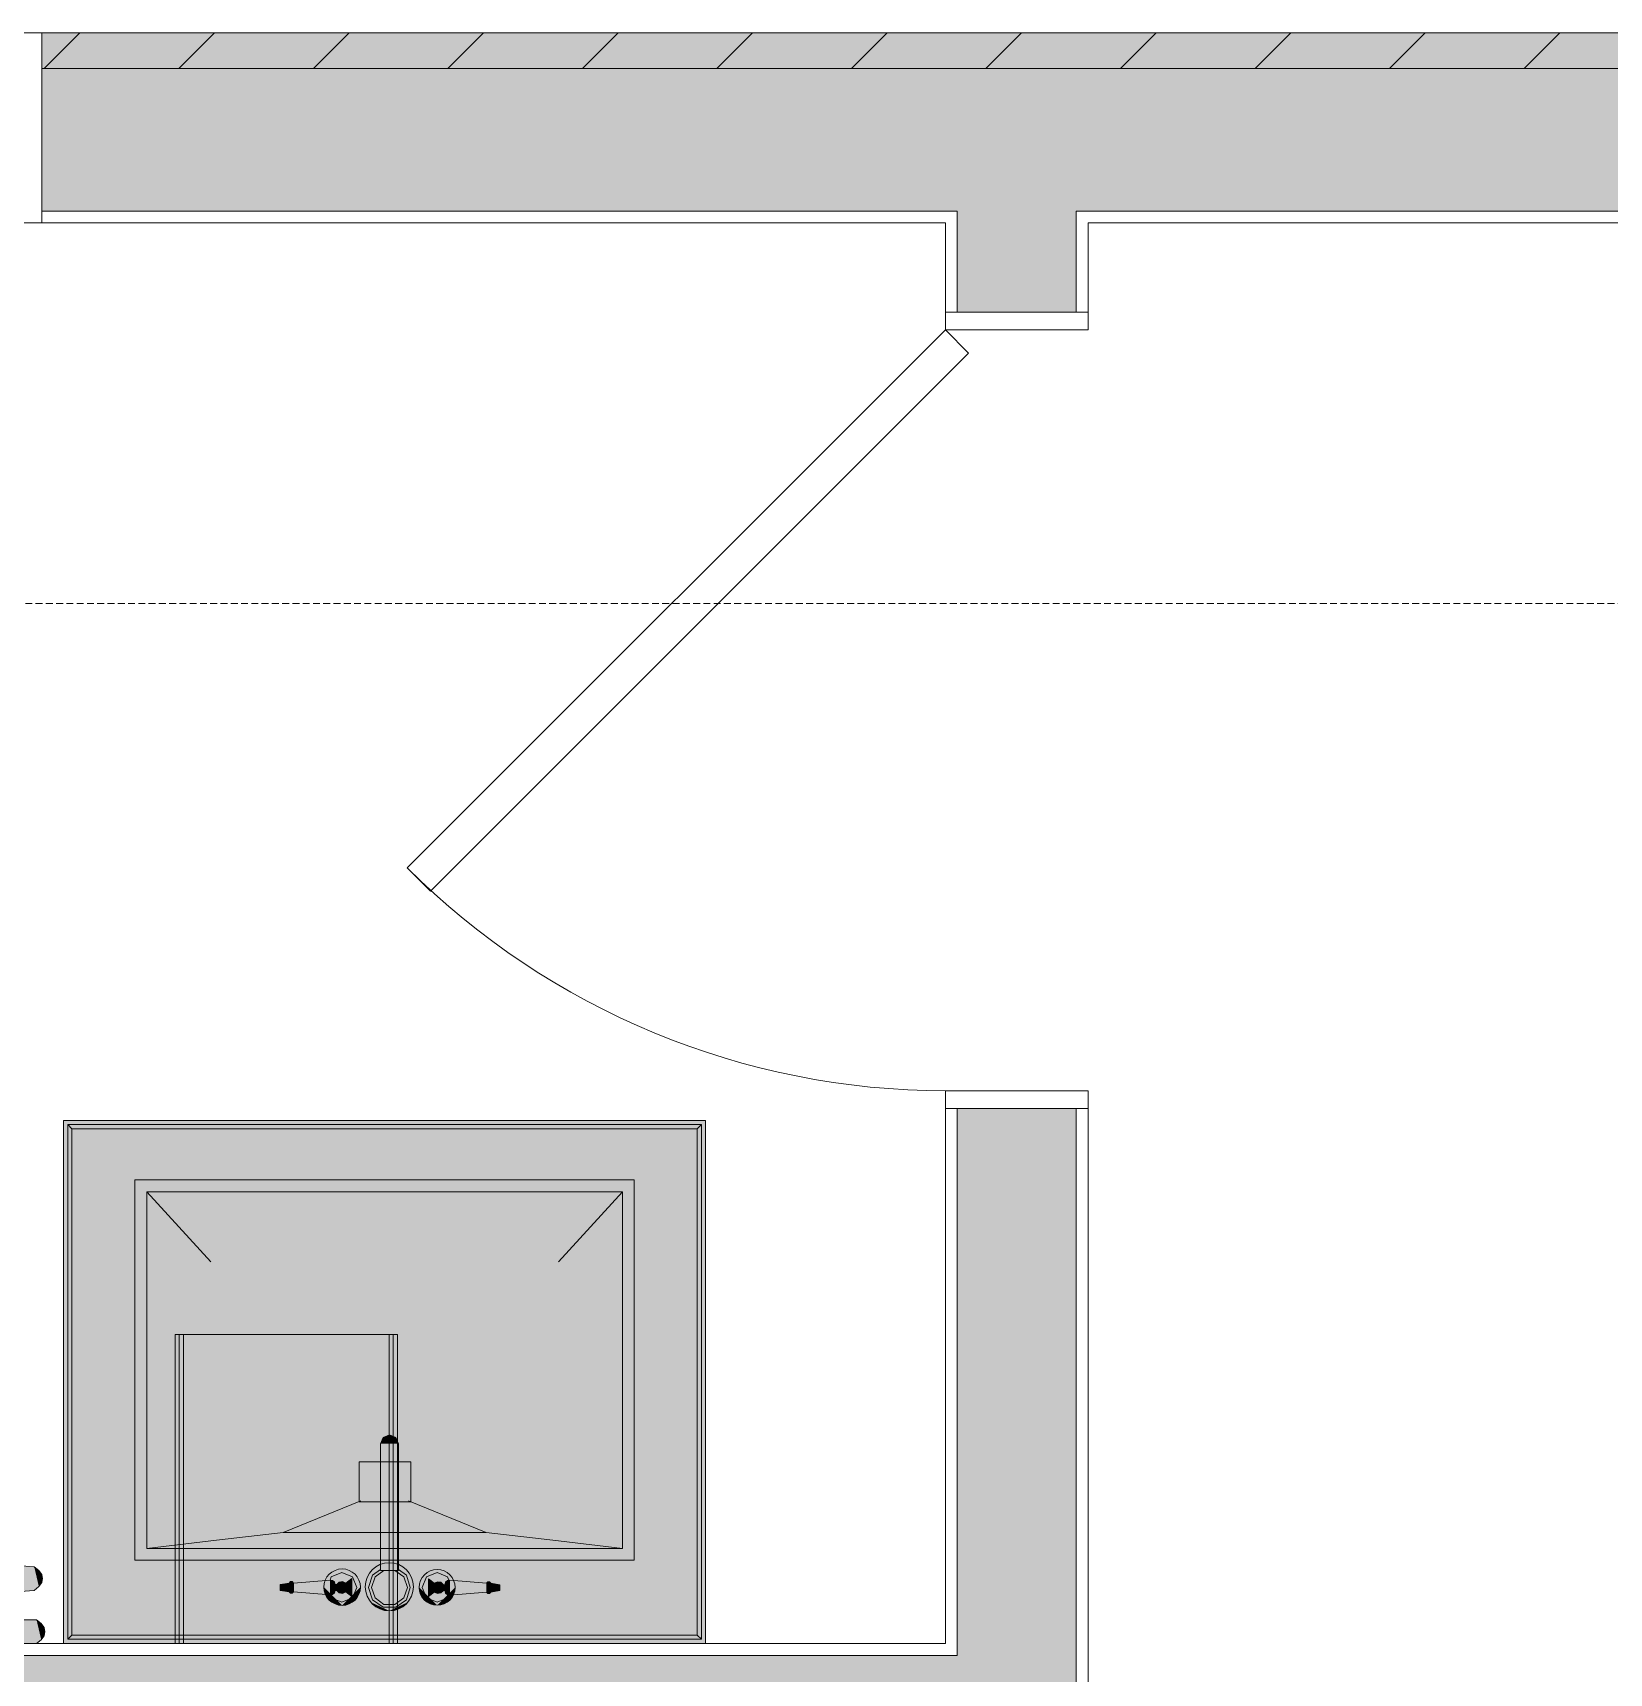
# Model space of a CAD drawing. Header units: inches. Extents: x 99 to 12024, y -5408 to 2559.
# Drawn here: x 8872.7 to 8939, y -4468 to -4399 of the extents above; entities that cross this region are included whole.
import ezdxf

# ---------------------------------------------------------------- set-up
doc = ezdxf.new("R2010")
doc.units = ezdxf.units.IN
doc.header["$LTSCALE"] = 96
doc.header["$MEASUREMENT"] = 0
doc.linetypes.add('Dash', pattern=[0.22499999999999998, 0.15, -0.075])
for name, color, linetype, lineweight in [('Doors', 5, 'Continuous', 5), ('Fixtures_ Interior', 231, 'Continuous', 0), ('Walls_  Normal', 6, 'Continuous', 13), ('Windows', 5, 'Continuous', 5)]:
    doc.layers.add(name, color=color, linetype=linetype, lineweight=lineweight)
doc.layers.add('Hatch', color=7, linetype='Continuous', lineweight=0, true_color=0x919191)

# ---------------------------------------------------------------- blocks, each defined once
blk = doc.blocks.new('Plumbing_Sinks_Bathroom Sinks_Without Fixtures_Console_Rectangular Console')
at = {"layer": 'Fixtures_ Interior', "color": 17, "lineweight": 0, "true_color": 0x804040, "transparency": 33554687}
for p, q in [((13.32322265025573, 0.1767773523326639), (13.32322265025573, 21.82322310543104)), ((-10.50000081380216, 18.49999967748468), (10.49999989827472, 18.49999967748468)), ((0.999998965793111, 16.00000016645953), (4.269268485828547, 17.33176933512176)), ((-7.305918063894296, 5.944081709487733), (-10.00000018649632, 3.000000145652095))]:
    blk.add_line(p, q, dxfattribs=at)
for points in [[(-13.5, 22.00000000000001), (13.5, 22.00000000000001), (13.5, 0), (-13.5, 0)], [(-1.068353585323763, 16.04542017668718), (1.108699136224971, 16.04542017668718), (1.108699136224971, 14.35996000516558), (-1.068353585323763, 14.35996000516558)]]:
    blk.add_lwpolyline(points, close=True, dxfattribs=at)
for points in [[(-13.32322356578317, 21.82322310543104), (13.32322265025573, 21.82322310543104), (13.14644530051146, 21.64644666862577), (-13.1464462160389, 21.64644666862577), (-13.1464462160389, 0.353554704665342), (13.14644530051146, 0.353554704665342)], [(-13.1464462160389, 21.64644666862577), (-13.32322356578317, 21.82322310543104), (-13.32322356578317, 0.1767773523326639)], [(-13.1464462160389, 0.353554704665342), (-13.32322356578317, 0.1767773523326639), (13.32322265025573, 0.1767773523326639), (13.14644530051146, 0.353554704665342), (13.14644530051146, 21.64644666862577)], [(10.49999989827472, 18.49999967748468), (10.49999989827472, 2.499999511025152), (-10.50000081380216, 2.499999511025152), (-10.50000081380216, 18.49999967748468)], [(-4.269269401355984, 17.33176933512176), (-7.305918063894296, 17.68091760646767), (-10.00000018649632, 17.99999995838513), (9.999999270968885, 17.99999995838513), (9.999999270968885, 3.000000145652095), (7.305917148366859, 5.944081709487733)], [(-10.00000018649632, 17.99999995838513), (-10.00000018649632, 3.000000145652095), (9.999999270968885, 3.000000145652095)], [(-0.999999881320548, 16.00000016645953), (-4.269269401355984, 17.33176933512176), (4.269268485828547, 17.33176933512176), (7.305917148366859, 17.68091760646767), (9.999999270968885, 17.99999995838513)]]:
    blk.add_lwpolyline(points, dxfattribs=at)
at = {"layer": 'Fixtures_ Interior', "color": 7, "lineweight": 0, "true_color": 0xffffff, "transparency": 33554687}
for points in [[(13.5, 22.00000000000001), (13.5, 0), (13.5, 22.00000000000001), (-13.5, 22.00000000000001)], [(-13.5, 22.00000000000001), (13.5, 0), (-13.5, 22.00000000000001), (-13.5, 0)], [(-1.068353585323763, 14.35996000516558), (-1.068353585323763, 16.04542017668718), (-1.068353585323763, 14.35996000516558), (1.108699136224971, 16.04542017668718)], [(1.108699136224971, 16.04542017668718), (1.108699136224971, 14.35996000516558), (1.108699136224971, 16.04542017668718), (-1.068353585323763, 14.35996000516558)]]:
    blk.add_solid(points, dxfattribs=at)
blk = doc.blocks.new('Plumbing_Faucets_Bathroom Fixtures_Deck Mounted_Classic')
at = {"layer": 'Fixtures_ Interior', "color": 17, "lineweight": 0, "true_color": 0x804040, "transparency": 33554687}
for p, q in [((-4.187143588360243, 6.596165840490471), (-4.108564135026029, 6.596165840490471)), ((-4.108564135026029, 6.251033069541677), (-4.187143588360243, 6.251033069541677)), ((-4.053983500398999, 6.236031563846836), (-4.053983500398999, 6.611167346185198))]:
    blk.add_line(p, q, dxfattribs=at)
for points in [[(-2.523346152540398, 6.733505386290403), (-2.468538117939147, 6.86570108401645), (-2.026028209955257, 7.048825630120746), (-1.583518301971367, 6.86570108401645), (-1.400224641123714, 6.423599455016074), (-1.583518301971367, 5.981497826015698), (-2.026028209955257, 5.798373279911402), (-2.468538117939147, 5.981497826015698), (-2.523346152540398, 6.113693523741745)], [(-0.3989392403809688, 5.667155118099572), (-0.7322565536040884, 5.909101052550909), (-0.8995819407523413, 6.423599455016074), (-0.7322565536040884, 6.938097471103447), (-0.2941944808301287, 7.256074835282561), (0.2472804373599615, 7.256074835282561), (0.6853425101339212, 6.938097471103447), (0.8526678972821742, 6.423599455016074), (0.6853425101339212, 5.909101052550909), (0.3520251969107449, 5.667155118099572)], [(2.476432109070231, 6.113693523741745), (2.42162407446898, 5.981497826015698), (1.979113779750435, 5.798373279911402), (1.5366042585012, 5.981497826015698), (1.353310597653547, 6.423599455016074), (1.5366042585012, 6.86570108401645), (1.979113779750435, 7.048825630120746), (2.42162407446898, 6.86570108401645), (2.476432109070231, 6.733505386290403)]]:
    blk.add_lwpolyline(points, dxfattribs=at)
for points in [[(-0.631000140596484, 6.864597975306879), (-0.2555179219506272, 7.137149670565123), (0.20860387848046, 7.137149670565123), (0.5840860971263169, 6.864597975306879), (0.7275074155566017, 6.423599455016074), (0.5840860971263169, 5.982600934725269), (0.20860387848046, 5.71004885308912), (-0.2555179219506272, 5.71004885308912), (-0.631000140596484, 5.982600934725269), (-0.7744214590268257, 6.423599455016074)], [(-2.337711218848369, 6.191494883026166), (-2.413409093578366, 6.127071469787552), (-2.519322565241566, 6.113372057385732), (-4.053983500398999, 6.236031563846836), (-4.108564135026029, 6.179553943427209), (-4.187143588360243, 6.179553943427209), (-4.241724609721928, 6.236031563846836), (-4.617206828367785, 6.298554451821815), (-4.617206828367785, 6.548644458210333), (-4.241724609721928, 6.611167346185198), (-4.187143588360243, 6.667644966604939), (-4.108564135026029, 6.667644966604939), (-4.053983500398999, 6.611167346185198), (-2.519322565241566, 6.733826852646416), (-2.413409093578366, 6.720127440244482), (-2.332109735450558, 6.650936443649584), (-2.301733662364484, 6.548644458210333), (-2.243587720998903, 6.548644458210333), (-2.137226410610992, 6.6480417009343), (-1.993486422829051, 6.671464697849387), (-1.861024390911098, 6.610984975848623), (-1.613349852670183, 6.798735237354435), (-1.613349852670183, 6.048463672677713), (-1.862189549359243, 6.237097185263224), (-1.995770765754628, 6.176106074618474), (-2.137226410610992, 6.199157209097848), (-2.243587720998903, 6.298554451821815), (-2.305919510155604, 6.298554451821815)], [(2.337711218848369, 6.663538518394262), (2.413409093578366, 6.727961931632876), (2.519322565241566, 6.741661344034696), (4.053983500398999, 6.619001837573592), (4.108564135026029, 6.67547945799322), (4.187143588360243, 6.67547945799322), (4.241724609721928, 6.619001837573592), (4.617206828367785, 6.556478949598613), (4.617206828367785, 6.306388943210095), (4.241724609721928, 6.24386605523523), (4.187143588360243, 6.187388434815489), (4.108564135026029, 6.187388434815489), (4.053983500398999, 6.24386605523523), (2.519322565241566, 6.121206548774012), (2.413409093578366, 6.134905961175946), (2.332109735450558, 6.204096957770844), (2.301733662364484, 6.306388943210095), (2.243587720998903, 6.306388943210095), (2.137226410610992, 6.206991700486128), (1.993486422829051, 6.183568703571041), (1.861024390911098, 6.244048425571805), (1.613349852670183, 6.056298164065993), (1.613349852670183, 6.806569728742716), (1.862189549359243, 6.617936216157204), (1.995770765754628, 6.678927326801954), (2.137226410610992, 6.65587619232258), (2.243587720998903, 6.556478949598613), (2.305919510155604, 6.556478949598613)], [(0.3520251969107449, 0.3751357823383614), (0.2420486910144746, 0.1098750367648336), (-0.02345702173511199, 0), (-0.2889627344846417, 0.1098750367648336), (-0.3989392403809688, 0.3751357823383614), (-0.3989392403809688, 5.716169077943732), (0.3520251969107449, 5.716169077943732)]]:
    blk.add_lwpolyline(points, close=True, dxfattribs=at)
for centre, radius in [((-2.014594084295879, 6.411675394647768), 0.7671344022226042), ((-0.02975973674494981, 6.394855214821881), 1.013109748855435), ((1.980874330755569, 6.421349356036687), 0.7534533548246306)]:
    blk.add_circle(centre, radius, dxfattribs=at)
at = {"layer": 'Fixtures_ Interior', "color": 7, "lineweight": 0, "true_color": 0xffffff, "transparency": 33554687}
for points in [[(-2.014594084295879, 7.178809796870372), (-2.73546462121547, 6.674050812845994), (-2.781728486518483, 6.411675394647768), (-2.770073991207085, 6.544886885619333)], [(-2.014594084295879, 7.178809796870372), (-2.781728486518483, 6.411675394647768), (-2.735464621215469, 6.149299976449542), (-2.770073991207085, 6.278463903676203)], [(-2.014594084295879, 7.178809796870372), (-2.602253130243904, 6.904779883360748), (-2.73546462121547, 6.674050812845994), (-2.678951964737644, 6.79524259575907)], [(-2.014594084295879, 7.178809796870372), (-2.735464621215469, 6.149299976449542), (-2.602253130243904, 5.918570905934788), (-2.678951964737644, 6.028108193536466)], [(-2.014594084295879, 7.178809796870372), (-2.398161285407181, 7.076033275089532), (-2.602253130243904, 6.904779883360748), (-2.507698573008859, 6.999334440595793)], [(-2.014594084295879, 7.178809796870372), (-2.602253130243904, 5.918570905934788), (-2.398161285407181, 5.747317514206003), (-2.507698573008859, 5.824016348699743)], [(-2.014594084295879, 7.178809796870372), (-2.147805575267445, 7.167155301558974), (-2.398161285407181, 7.076033275089532), (-2.276969502494106, 7.132545931567358)], [(-2.014594084295879, 7.178809796870372), (-2.398161285407181, 5.747317514206003), (-2.147805575267445, 5.656195487736562), (-2.276969502494106, 5.690804857728178)], [(-2.014594084295879, 7.178809796870372), (-2.147805575267445, 5.656195487736562), (-1.881382593324314, 5.656195487736562), (-2.014594084295879, 5.644540992425164)], [(-2.014594084295879, 7.178809796870372), (-1.881382593324314, 5.656195487736562), (-1.631026883184578, 5.747317514206004), (-1.752218666097654, 5.690804857728178)], [(-2.014594084295879, 7.178809796870372), (-1.631026883184578, 5.747317514206004), (-1.426935038347855, 5.918570905934788), (-1.5214895955829, 5.824016348699743)], [(-2.014594084295879, 7.178809796870372), (-1.426935038347855, 5.918570905934788), (-1.29372354737629, 6.149299976449542), (-1.350236203854116, 6.028108193536466)], [(-2.014594084295879, 7.178809796870372), (-1.29372354737629, 6.149299976449542), (-1.247459682073276, 6.411675394647768), (-1.259114177384674, 6.278463903676203)], [(-2.014594084295879, 7.178809796870372), (-1.247459682073276, 6.411675394647768), (-1.29372354737629, 6.674050812845993), (-1.259114177384674, 6.544886885619333)], [(-2.014594084295879, 7.178809796870372), (-1.29372354737629, 6.674050812845993), (-1.426935038347855, 6.904779883360747), (-1.350236203854116, 6.795242595759069)], [(-2.014594084295879, 7.178809796870372), (-1.426935038347855, 6.904779883360747), (-1.631026883184578, 7.076033275089531), (-1.5214895955829, 6.999334440595791)], [(-2.014594084295879, 7.178809796870372), (-1.631026883184578, 7.076033275089531), (-1.881382593324314, 7.167155301558973), (-1.752218666097654, 7.132545931567356)], [(-0.02975973674494981, 7.407964963677315), (-0.9817714917906666, 6.741359156330049), (-1.042869485600384, 6.394855214821881), (-1.027478072070033, 6.570779876487228)], [(-0.02975973674494981, 7.407964963677315), (-1.042869485600384, 6.394855214821881), (-0.9817714917906664, 6.048351273313713), (-1.027478072070032, 6.218930553156533)], [(-0.02975973674494981, 7.407964963677315), (-0.8058468301253189, 7.046069608638796), (-0.9817714917906666, 6.741359156330049), (-0.9071385160754288, 6.901410089249598)], [(-0.02975973674494981, 7.407964963677315), (-0.9817714917906664, 6.048351273313713), (-0.8058468301253187, 5.743640821004966), (-0.9071385160754286, 5.888300340394164)], [(-0.02975973674494981, 7.407964963677315), (-0.5363146111726671, 7.27223399415236), (-0.8058468301253189, 7.046069608638796), (-0.6809741305618647, 7.17094230820225)], [(-0.02975973674494981, 7.407964963677315), (-0.8058468301253187, 5.743640821004966), (-0.536314611172667, 5.517476435491402), (-0.6809741305618646, 5.618768121441512)], [(-0.2555179219506272, 7.137149670565123), (-0.2555179219506272, 5.71004885308912), (-0.2555179219506272, 7.137149670565123), (-0.631000140596484, 5.982600934725269)], [(-0.631000140596484, 6.864597975306879), (-0.2555179219506272, 7.137149670565123), (-0.631000140596484, 6.864597975306879), (-0.631000140596484, 5.982600934725269)], [(-0.02975973674494981, 7.407964963677315), (-0.2056843984102975, 7.392573550146964), (-0.5363146111726671, 7.27223399415236), (-0.3762636782531178, 7.346866969867598)], [(-0.02975973674494981, 7.407964963677315), (-0.536314611172667, 5.517476435491402), (-0.2056843984102976, 5.397136879496799), (-0.3762636782531178, 5.442843459776165)], [(-0.2555179219506272, 7.137149670565123), (0.20860387848046, 7.137149670565123), (-0.2555179219506272, 7.137149670565123), (0.20860387848046, 5.71004885308912)], [(0.20860387848046, 5.71004885308912), (-0.2555179219506272, 5.71004885308912), (0.20860387848046, 5.71004885308912), (-0.2555179219506272, 7.137149670565123)], [(-0.02975973674494981, 7.407964963677315), (-0.2056843984102976, 5.397136879496799), (0.1461649249203975, 5.397136879496799), (-0.02975973674495, 5.381745465966447)], [(-0.02975973674494981, 7.407964963677315), (0.1461649249203975, 5.397136879496799), (0.4767951376827669, 5.517476435491402), (0.3167442047632177, 5.442843459776165)], [(-0.02975973674494981, 7.407964963677315), (0.4767951376827669, 5.517476435491402), (0.7463273566354184, 5.743640821004966), (0.6214546570719645, 5.618768121441512)], [(-0.02975973674494981, 7.407964963677315), (0.7463273566354184, 5.743640821004966), (0.9222520183007659, 6.048351273313713), (0.8476190425855282, 5.888300340394164)], [(-0.02975973674494981, 7.407964963677315), (0.9222520183007659, 6.048351273313713), (0.9833500121104835, 6.394855214821881), (0.967958598580132, 6.218930553156533)], [(-0.02975973674494981, 7.407964963677315), (0.9833500121104835, 6.394855214821881), (0.9222520183007656, 6.741359156330049), (0.9679585985801319, 6.570779876487228)], [(-0.02975973674494981, 7.407964963677315), (0.9222520183007656, 6.741359156330049), (0.7463273566354182, 7.046069608638795), (0.847619042585528, 6.901410089249597)], [(-0.02975973674494981, 7.407964963677315), (0.7463273566354182, 7.046069608638795), (0.4767951376827668, 7.272233994152359), (0.6214546570719642, 7.170942308202249)], [(-0.02975973674494981, 7.407964963677315), (0.4767951376827668, 7.272233994152359), (0.1461649249203977, 7.392573550146962), (0.3167442047632177, 7.346866969867596)], [(0.20860387848046, 7.137149670565123), (0.5840860971263169, 6.864597975306879), (0.20860387848046, 7.137149670565123), (0.5840860971263169, 5.982600934725269)], [(0.20860387848046, 7.137149670565123), (0.5840860971263169, 5.982600934725269), (0.20860387848046, 7.137149670565123), (0.20860387848046, 5.71004885308912)], [(1.980874330755569, 7.174802710861318), (1.272859773120477, 6.679045580443013), (1.227420975930938, 6.421349356036687), (1.238867625391215, 6.55218515805902)], [(1.980874330755569, 7.174802710861318), (1.227420975930938, 6.421349356036687), (1.272859773120477, 6.163653131630362), (1.238867625391215, 6.290513554014355)], [(1.980874330755569, 7.174802710861318), (1.403695575142809, 6.905659836994715), (1.272859773120477, 6.679045580443013), (1.328364584910828, 6.798076033449003)], [(1.980874330755569, 7.174802710861318), (1.272859773120477, 6.163653131630362), (1.403695575142809, 5.93703887507866), (1.328364584910828, 6.044622678624372)], [(1.980874330755569, 7.174802710861318), (1.604147653343253, 7.073859101881428), (1.403695575142809, 6.905659836994715), (1.496563849797541, 6.998528111649447)], [(1.980874330755569, 7.174802710861318), (1.403695575142809, 5.93703887507866), (1.604147653343253, 5.768839610191947), (1.496563849797541, 5.844170600423928)], [(1.980874330755569, 7.174802710861318), (1.850038528733237, 7.163356061401042), (1.604147653343253, 7.073859101881428), (1.723178106349243, 7.12936391367178)], [(1.980874330755569, 7.174802710861318), (1.604147653343253, 5.768839610191947), (1.850038528733237, 5.679342650672334), (1.723178106349243, 5.713334798401596)], [(1.980874330755569, 7.174802710861318), (1.850038528733237, 5.679342650672334), (2.111710132777901, 5.679342650672334), (1.980874330755569, 5.667896001212058)], [(1.980874330755569, 7.174802710861318), (2.111710132777901, 5.679342650672334), (2.357601008167884, 5.768839610191947), (2.238570555161894, 5.713334798401596)], [(1.980874330755569, 7.174802710861318), (2.357601008167884, 5.768839610191947), (2.558053086368328, 5.93703887507866), (2.465184811713597, 5.844170600423928)], [(1.980874330755569, 7.174802710861318), (2.558053086368328, 5.93703887507866), (2.68888888839066, 6.163653131630362), (2.633384076600309, 6.044622678624372)], [(1.980874330755569, 7.174802710861318), (2.68888888839066, 6.163653131630362), (2.734327685580198, 6.421349356036687), (2.722881036119922, 6.290513554014355)], [(1.980874330755569, 7.174802710861318), (2.734327685580198, 6.421349356036687), (2.68888888839066, 6.679045580443013), (2.722881036119922, 6.552185158059019)], [(1.980874330755569, 7.174802710861318), (2.68888888839066, 6.679045580443013), (2.558053086368328, 6.905659836994714), (2.633384076600308, 6.798076033449002)], [(1.980874330755569, 7.174802710861318), (2.558053086368328, 6.905659836994714), (2.357601008167884, 7.073859101881427), (2.465184811713596, 6.998528111649446)], [(1.980874330755569, 7.174802710861318), (2.357601008167884, 7.073859101881427), (2.111710132777901, 7.16335606140104), (2.238570555161894, 7.129363913671778)], [(-4.617206828367785, 6.548644458210333), (-4.241724609721928, 6.611167346185198), (-4.617206828367785, 6.548644458210333), (-4.617206828367785, 6.298554451821815)], [(-4.617206828367785, 6.298554451821815), (-4.241724609721928, 6.611167346185198), (-4.617206828367785, 6.298554451821815), (-4.241724609721928, 6.236031563846836)], [(-4.187143588360243, 6.667644966604939), (-4.053983500398999, 6.611167346185198), (-4.187143588360243, 6.667644966604939), (-4.241724609721928, 6.611167346185198)], [(-4.241724609721928, 6.236031563846836), (-4.241724609721928, 6.611167346185198), (-4.241724609721928, 6.236031563846836), (-4.053983500398999, 6.236031563846836)], [(-4.241724609721928, 6.611167346185198), (-4.053983500398999, 6.611167346185198), (-4.241724609721928, 6.611167346185198), (-4.053983500398999, 6.236031563846836)], [(-4.053983500398999, 6.236031563846836), (-4.187143588360243, 6.179553943427209), (-4.053983500398999, 6.236031563846836), (-4.241724609721928, 6.236031563846836)], [(-4.108564135026029, 6.667644966604939), (-4.053983500398999, 6.611167346185198), (-4.108564135026029, 6.667644966604939), (-4.187143588360243, 6.667644966604939)], [(-4.108564135026029, 6.179553943427209), (-4.187143588360243, 6.179553943427209), (-4.108564135026029, 6.179553943427209), (-4.053983500398999, 6.236031563846836)], [(-2.519322565241566, 6.113372057385732), (-4.053983500398999, 6.611167346185198), (-2.519322565241566, 6.113372057385732), (-2.519322565241566, 6.733826852646416)], [(-4.053983500398999, 6.236031563846836), (-4.053983500398999, 6.611167346185198), (-4.053983500398999, 6.236031563846836), (-2.519322565241566, 6.113372057385732)], [(-2.305919510155604, 6.298554451821815), (-2.519322565241566, 6.113372057385732), (-2.305919510155604, 6.298554451821815), (-2.519322565241566, 6.733826852646416)], [(-2.519322565241566, 6.733826852646416), (-2.413409093578366, 6.720127440244482), (-2.519322565241566, 6.733826852646416), (-2.301733662364484, 6.548644458210333)], [(-2.305919510155604, 6.298554451821815), (-2.519322565241566, 6.733826852646416), (-2.305919510155604, 6.298554451821815), (-2.301733662364484, 6.548644458210333)], [(-2.337711218848369, 6.191494883026166), (-2.519322565241566, 6.113372057385732), (-2.337711218848369, 6.191494883026166), (-2.305919510155604, 6.298554451821815)], [(-2.413409093578366, 6.720127440244482), (-2.332109735450558, 6.650936443649584), (-2.413409093578366, 6.720127440244482), (-2.301733662364484, 6.548644458210333)], [(-2.301733662364484, 6.548644458210333), (-2.243587720998903, 6.298554451821815), (-2.301733662364484, 6.548644458210333), (-2.305919510155604, 6.298554451821815)], [(-2.243587720998903, 6.548644458210333), (-2.243587720998903, 6.298554451821815), (-2.243587720998903, 6.548644458210333), (-2.301733662364484, 6.548644458210333)], [(-2.137226410610992, 6.6480417009343), (-1.862189549359243, 6.237097185263224), (-2.137226410610992, 6.6480417009343), (-2.243587720998903, 6.548644458210333)], [(-2.243587720998903, 6.548644458210333), (-1.862189549359243, 6.237097185263224), (-2.243587720998903, 6.548644458210333), (-2.243587720998903, 6.298554451821815)], [(-1.862189549359243, 6.237097185263224), (-1.995770765754628, 6.176106074618474), (-1.862189549359243, 6.237097185263224), (-2.243587720998903, 6.298554451821815)], [(-2.137226410610992, 6.199157209097848), (-2.243587720998903, 6.298554451821815), (-2.137226410610992, 6.199157209097848), (-1.995770765754628, 6.176106074618474)], [(-1.993486422829051, 6.671464697849387), (-1.862189549359243, 6.237097185263224), (-1.993486422829051, 6.671464697849387), (-2.137226410610992, 6.6480417009343)], [(-1.993486422829051, 6.671464697849387), (-1.861024390911098, 6.610984975848623), (-1.993486422829051, 6.671464697849387), (-1.862189549359243, 6.237097185263224)], [(-1.861024390911098, 6.610984975848623), (-1.613349852670183, 6.048463672677713), (-1.861024390911098, 6.610984975848623), (-1.862189549359243, 6.237097185263224)], [(-1.861024390911098, 6.610984975848623), (-1.613349852670183, 6.798735237354435), (-1.861024390911098, 6.610984975848623), (-1.613349852670183, 6.048463672677713)], [(-0.7744214590268257, 6.423599455016074), (-0.631000140596484, 6.864597975306879), (-0.7744214590268257, 6.423599455016074), (-0.631000140596484, 5.982600934725269)], [(0.5840860971263169, 6.864597975306879), (0.7275074155566017, 6.423599455016074), (0.5840860971263169, 6.864597975306879), (0.5840860971263169, 5.982600934725269)], [(1.861024390911098, 6.244048425571805), (1.613349852670183, 6.056298164065993), (1.861024390911098, 6.244048425571805), (1.613349852670183, 6.806569728742716)], [(1.861024390911098, 6.244048425571805), (1.613349852670183, 6.806569728742716), (1.861024390911098, 6.244048425571805), (1.862189549359243, 6.617936216157204)], [(1.861024390911098, 6.244048425571805), (1.862189549359243, 6.617936216157204), (1.861024390911098, 6.244048425571805), (1.993486422829051, 6.183568703571041)], [(1.995770765754628, 6.678927326801954), (2.243587720998903, 6.556478949598613), (1.995770765754628, 6.678927326801954), (1.862189549359243, 6.617936216157204)], [(2.137226410610992, 6.206991700486128), (1.993486422829051, 6.183568703571041), (2.137226410610992, 6.206991700486128), (1.862189549359243, 6.617936216157204)], [(2.243587720998903, 6.306388943210095), (2.137226410610992, 6.206991700486128), (2.243587720998903, 6.306388943210095), (1.862189549359243, 6.617936216157204)], [(1.862189549359243, 6.617936216157204), (2.243587720998903, 6.556478949598613), (1.862189549359243, 6.617936216157204), (2.243587720998903, 6.306388943210095)], [(1.995770765754628, 6.678927326801954), (2.137226410610992, 6.65587619232258), (1.995770765754628, 6.678927326801954), (2.243587720998903, 6.556478949598613)], [(2.301733662364484, 6.306388943210095), (2.243587720998903, 6.306388943210095), (2.301733662364484, 6.306388943210095), (2.243587720998903, 6.556478949598613)], [(2.305919510155604, 6.556478949598613), (2.301733662364484, 6.306388943210095), (2.305919510155604, 6.556478949598613), (2.243587720998903, 6.556478949598613)], [(2.305919510155604, 6.556478949598613), (2.519322565241566, 6.121206548774012), (2.305919510155604, 6.556478949598613), (2.301733662364484, 6.306388943210095)], [(2.413409093578366, 6.134905961175946), (2.332109735450558, 6.204096957770844), (2.413409093578366, 6.134905961175946), (2.301733662364484, 6.306388943210095)], [(2.519322565241566, 6.121206548774012), (2.413409093578366, 6.134905961175946), (2.519322565241566, 6.121206548774012), (2.301733662364484, 6.306388943210095)], [(2.337711218848369, 6.663538518394262), (2.519322565241566, 6.741661344034696), (2.337711218848369, 6.663538518394262), (2.305919510155604, 6.556478949598613)], [(2.519322565241566, 6.741661344034696), (2.519322565241566, 6.121206548774012), (2.519322565241566, 6.741661344034696), (2.305919510155604, 6.556478949598613)], [(2.413409093578366, 6.727961931632876), (2.519322565241566, 6.741661344034696), (2.413409093578366, 6.727961931632876), (2.337711218848369, 6.663538518394262)], [(2.519322565241566, 6.741661344034696), (4.053983500398999, 6.619001837573592), (2.519322565241566, 6.741661344034696), (4.053983500398999, 6.24386605523523)], [(4.053983500398999, 6.24386605523523), (2.519322565241566, 6.121206548774012), (4.053983500398999, 6.24386605523523), (2.519322565241566, 6.741661344034696)], [(4.053983500398999, 6.619001837573592), (4.108564135026029, 6.67547945799322), (4.053983500398999, 6.619001837573592), (4.187143588360243, 6.67547945799322)], [(4.187143588360243, 6.67547945799322), (4.241724609721928, 6.619001837573592), (4.187143588360243, 6.67547945799322), (4.053983500398999, 6.619001837573592)], [(4.241724609721928, 6.24386605523523), (4.053983500398999, 6.24386605523523), (4.241724609721928, 6.24386605523523), (4.241724609721928, 6.619001837573592)], [(4.241724609721928, 6.619001837573592), (4.053983500398999, 6.24386605523523), (4.241724609721928, 6.619001837573592), (4.053983500398999, 6.619001837573592)], [(4.187143588360243, 6.187388434815489), (4.108564135026029, 6.187388434815489), (4.187143588360243, 6.187388434815489), (4.053983500398999, 6.24386605523523)], [(4.241724609721928, 6.24386605523523), (4.187143588360243, 6.187388434815489), (4.241724609721928, 6.24386605523523), (4.053983500398999, 6.24386605523523)], [(4.241724609721928, 6.619001837573592), (4.617206828367785, 6.556478949598613), (4.241724609721928, 6.619001837573592), (4.241724609721928, 6.24386605523523)], [(4.617206828367785, 6.556478949598613), (4.617206828367785, 6.306388943210095), (4.617206828367785, 6.556478949598613), (4.241724609721928, 6.24386605523523)], [(-2.413409093578366, 6.127071469787552), (-2.519322565241566, 6.113372057385732), (-2.413409093578366, 6.127071469787552), (-2.337711218848369, 6.191494883026166)], [(0.3520251969107449, 0.3751357823383614), (-0.3989392403809688, 0.3751357823383614), (0.3520251969107449, 0.3751357823383614), (0.3520251969107449, 5.716169077943732)], [(0.3520251969107449, 5.716169077943732), (-0.3989392403809688, 0.3751357823383614), (0.3520251969107449, 5.716169077943732), (-0.3989392403809688, 5.716169077943732)], [(-0.2889627344846417, 0.1098750367648336), (-0.3989392403809688, 0.3751357823383614), (-0.2889627344846417, 0.1098750367648336), (-0.02345702173511199, 0)], [(-0.02345702173511199, 0), (-0.3989392403809688, 0.3751357823383614), (-0.02345702173511199, 0), (0.3520251969107449, 0.3751357823383614)], [(0.2420486910144746, 0.1098750367648336), (-0.02345702173511199, 0), (0.2420486910144746, 0.1098750367648336), (0.3520251969107449, 0.3751357823383614)]]:
    blk.add_solid(points, dxfattribs=at)
blk = doc.blocks.new('Bathroom Accessories_Towels & Towel Bars_Towels_Folded Towel')
at = {"layer": 'Fixtures_ Interior', "color": 17, "lineweight": 0, "true_color": 0x804040, "transparency": 33554687}
for p, q in [((-4.5, 0), (-4.5, 13)), ((-4.5, 13), (4.5, 13)), ((4.5, 13), (4.5, 0)), ((4.5, 0), (-4.5, 0))]:
    blk.add_line(p, q, dxfattribs=at)
at = {"layer": 'Fixtures_ Interior', "color": 7, "lineweight": 0, "true_color": 0xffffff, "transparency": 33554687}
blk.add_solid([(4.5, 13), (4.5, 0), (-4.5, 13), (-4.5, 0)], dxfattribs=at)
blk = doc.blocks.new('Bathroom Accessories_Towels & Towel Bars_Towels_Single Towel (scruntched)')
at = {"layer": 'Fixtures_ Interior', "lineweight": 0, "transparency": 33554687}
for p, q in [((-2.557925624269274, 2.765069234172174), (-2.682745999616088, 2.962054837223477)), ((-2.284217678468593, 3.3125), (-2.284217678468593, 3.279946959816442))]:
    blk.add_line(p, q, dxfattribs=at)
at = {"layer": 'Fixtures_ Interior', "color": 17, "lineweight": 0, "true_color": 0x804040, "transparency": 33554687}
blk.add_lwpolyline([(-6.550644663828137, 2.319376399639665), (-6.798047031776235, 2.477367296394689), (-6.949174511839743, 2.644369236693535), (-7, 2.815937440547543), (-6.949174511839743, 2.987505644401551), (-6.798047031776235, 3.154509103244976), (-6.550644663828137, 3.3125), (6.550643900396125, 3.3125), (6.798047795208277, 3.154509103244976), (6.949173748407702, 2.987505644401551), (7, 2.815937440547543), (6.949173748407702, 2.644369236693535), (6.798047795208277, 2.477367296394689), (6.550643900396125, 2.319376399639665), (2.56902821644826, 2.319376399639665), (2.495515818311901, 1.908689054789079), (2.557924860837232, 1.568939001496759), (2.557924860837232, 1.30984188799215), (6.425824288481351, 1.077970760280834), (6.673226656429421, 0.9199783449812315), (6.824354136492929, 0.7529764046823857), (6.875178861221144, 0.5814082008283776), (6.824354136492929, 0.4098399969743696), (6.673226656429421, 0.2428365381309447), (6.425824288481351, 0.08484564137592088), (5.531561371211211, 0.02597774214768833), (4.622394733627658, 0), (3.959567766590482, 0.007158419154976059), (2.805777653689773, 0.04738466510647754), (0.8329631228424716, 0.1899373248295042), (0.5674819393791211, 0.2527860422258499), (0.1872317081682979, 0.2562559165935028), (-0.1930200499066359, 0.2527860422258499), (-0.5707937075749783, 0.2424067900145133), (-0.943635594255511, 0.2252214209909766), (-1.547038538049463, 0.120300620253829), (-2.556136902996144, 0.04738466510647754), (-3.460284738339112, 0.007158419154976059), (-4.497575121712885, 0), (-5.406740232432327, 0.02597774214768833), (-6.301003149702467, 0.08484564137592088), (-6.548406281082578, 0.2428365381309447), (-6.699532997714073, 0.4098399969743696), (-6.75035848587433, 0.5814082008283776), (-6.699532997714073, 0.7529764046823857), (-6.548406281082578, 0.9199783449812315), (-6.301003149702467, 1.077970760280834), (-2.542223354040516, 1.310303525544782), (-2.433105248922459, 1.568939001496759), (-2.483929973650675, 2.319376399639665)], close=True, dxfattribs=at)
at = {"layer": 'Fixtures_ Interior', "lineweight": 0, "transparency": 33554687}
blk.add_lwpolyline([(-2.35910959830386, 1.926623066291057), (-2.483929973650675, 2.319376399639665), (-2.557925624269274, 2.487465617858533), (-2.682745999616088, 2.626417002656595), (-2.682745999616088, 2.644369236693535)], dxfattribs=at)
at = {"layer": 'Fixtures_ Interior', "color": 7, "lineweight": 0, "true_color": 0xffffff, "transparency": 33554687}
for points in [[(-7, 2.815937440547543), (-6.949174511839743, 2.987505644401551), (-7, 2.815937440547543), (-6.949174511839743, 2.644369236693535)], [(-6.798047031776235, 2.477367296394689), (-6.949174511839743, 2.987505644401551), (-6.798047031776235, 2.477367296394689), (-6.798047031776235, 3.154509103244976)], [(-6.949174511839743, 2.644369236693535), (-6.949174511839743, 2.987505644401551), (-6.949174511839743, 2.644369236693535), (-6.798047031776235, 2.477367296394689)], [(-6.798047031776235, 3.154509103244976), (-6.550644663828137, 3.3125), (-6.798047031776235, 3.154509103244976), (-6.550644663828137, 2.319376399639665)], [(-6.550644663828137, 2.319376399639665), (-6.798047031776235, 2.477367296394689), (-6.550644663828137, 2.319376399639665), (-6.798047031776235, 3.154509103244976)], [(-2.483929973650675, 2.319376399639665), (-6.550644663828137, 3.3125), (-2.483929973650675, 2.319376399639665), (6.550643900396125, 3.3125)], [(-2.483929973650675, 2.319376399639665), (-5.031552573185555, 2.319376399639665), (-2.483929973650675, 2.319376399639665), (-6.550644663828137, 3.3125)], [(-6.550644663828137, 3.3125), (-5.031552573185555, 2.319376399639665), (-6.550644663828137, 3.3125), (-6.550644663828137, 2.319376399639665)], [(-2.483929973650675, 2.319376399639665), (6.550643900396125, 3.3125), (-2.483929973650675, 2.319376399639665), (2.56902821644826, 2.319376399639665)], [(2.56902821644826, 2.319376399639665), (6.550643900396125, 3.3125), (2.56902821644826, 2.319376399639665), (6.10065942831082, 2.319376399639665)], [(6.550643900396125, 3.3125), (6.550643900396125, 2.319376399639665), (6.550643900396125, 3.3125), (6.10065942831082, 2.319376399639665)], [(6.798047795208277, 3.154509103244976), (6.550643900396125, 2.319376399639665), (6.798047795208277, 3.154509103244976), (6.550643900396125, 3.3125)], [(6.798047795208277, 2.477367296394689), (6.550643900396125, 2.319376399639665), (6.798047795208277, 2.477367296394689), (6.798047795208277, 3.154509103244976)], [(6.798047795208277, 3.154509103244976), (6.949173748407702, 2.987505644401551), (6.798047795208277, 3.154509103244976), (6.798047795208277, 2.477367296394689)], [(6.949173748407702, 2.987505644401551), (6.949173748407702, 2.644369236693535), (6.949173748407702, 2.987505644401551), (6.798047795208277, 2.477367296394689)], [(7, 2.815937440547543), (6.949173748407702, 2.644369236693535), (7, 2.815937440547543), (6.949173748407702, 2.987505644401551)], [(-2.483929973650675, 2.319376399639665), (2.56902821644826, 2.319376399639665), (-2.483929973650675, 2.319376399639665), (0.1872317081682979, 0.2562559165935028)], [(-2.483929973650675, 2.319376399639665), (0.1872317081682979, 0.2562559165935028), (-2.483929973650675, 2.319376399639665), (-0.1930200499066359, 0.2527860422258499)], [(-0.1930200499066359, 0.2527860422258499), (-0.5707937075749783, 0.2424067900145133), (-0.1930200499066359, 0.2527860422258499), (-2.483929973650675, 2.319376399639665)], [(-0.5707937075749783, 0.2424067900145133), (-2.433105248922459, 1.568939001496759), (-0.5707937075749783, 0.2424067900145133), (-2.483929973650675, 2.319376399639665)], [(2.56902821644826, 2.319376399639665), (2.495515818311901, 1.908689054789079), (2.56902821644826, 2.319376399639665), (0.1872317081682979, 0.2562559165935028)], [(-2.542223354040516, 1.310303525544782), (-2.433105248922459, 1.568939001496759), (-2.542223354040516, 1.310303525544782), (-1.547038538049463, 0.120300620253829)], [(-0.943635594255511, 0.2252214209909766), (-2.433105248922459, 1.568939001496759), (-0.943635594255511, 0.2252214209909766), (-0.5707937075749783, 0.2424067900145133)], [(-1.547038538049463, 0.120300620253829), (-2.433105248922459, 1.568939001496759), (-1.547038538049463, 0.120300620253829), (-0.943635594255511, 0.2252214209909766)], [(2.495515818311901, 1.908689054789079), (0.5674819393791211, 0.2527860422258499), (2.495515818311901, 1.908689054789079), (0.1872317081682979, 0.2562559165935028)], [(0.8329631228424716, 0.1899373248295042), (0.5674819393791211, 0.2527860422258499), (0.8329631228424716, 0.1899373248295042), (2.495515818311901, 1.908689054789079)], [(2.557924860837232, 1.568939001496759), (0.8329631228424716, 0.1899373248295042), (2.557924860837232, 1.568939001496759), (2.495515818311901, 1.908689054789079)], [(2.557924860837232, 1.30984188799215), (0.8329631228424716, 0.1899373248295042), (2.557924860837232, 1.30984188799215), (2.557924860837232, 1.568939001496759)], [(-6.699532997714073, 0.4098399969743696), (-6.75035848587433, 0.5814082008283776), (-6.699532997714073, 0.4098399969743696), (-6.699532997714073, 0.7529764046823857)], [(-6.699532997714073, 0.7529764046823857), (-6.548406281082578, 0.9199783449812315), (-6.699532997714073, 0.7529764046823857), (-6.699532997714073, 0.4098399969743696)], [(-6.699532997714073, 0.4098399969743696), (-6.548406281082578, 0.9199783449812315), (-6.699532997714073, 0.4098399969743696), (-6.548406281082578, 0.2428365381309447)], [(-6.301003149702467, 0.08484564137592088), (-6.548406281082578, 0.9199783449812315), (-6.301003149702467, 0.08484564137592088), (-6.301003149702467, 1.077970760280834)], [(-6.548406281082578, 0.2428365381309447), (-6.548406281082578, 0.9199783449812315), (-6.548406281082578, 0.2428365381309447), (-6.301003149702467, 0.08484564137592088)], [(-5.406740232432327, 0.02597774214768833), (-6.301003149702467, 1.077970760280834), (-5.406740232432327, 0.02597774214768833), (-4.767571734149842, 1.172753211098816)], [(-5.406740232432327, 0.02597774214768833), (-6.301003149702467, 0.08484564137592088), (-5.406740232432327, 0.02597774214768833), (-6.301003149702467, 1.077970760280834)], [(-4.497575121712885, 0), (-5.406740232432327, 0.02597774214768833), (-4.497575121712885, 0), (-4.767571734149842, 1.172753211098816)], [(-3.406363121512247, 1.256890451976875), (-4.497575121712885, 0), (-3.406363121512247, 1.256890451976875), (-4.767571734149842, 1.172753211098816)], [(-3.460284738339112, 0.007158419154976059), (-4.497575121712885, 0), (-3.460284738339112, 0.007158419154976059), (-3.406363121512247, 1.256890451976875)], [(-3.460284738339112, 0.007158419154976059), (-3.406363121512247, 1.256890451976875), (-3.460284738339112, 0.007158419154976059), (-2.556136902996144, 0.04738466510647754)], [(-2.556136902996144, 0.04738466510647754), (-3.406363121512247, 1.256890451976875), (-2.556136902996144, 0.04738466510647754), (-2.542223354040516, 1.310303525544782)], [(-2.556136902996144, 0.04738466510647754), (-2.542223354040516, 1.310303525544782), (-2.556136902996144, 0.04738466510647754), (-1.547038538049463, 0.120300620253829)], [(2.805777653689773, 0.04738466510647754), (0.8329631228424716, 0.1899373248295042), (2.805777653689773, 0.04738466510647754), (2.557924860837232, 1.30984188799215)], [(2.557924860837232, 1.30984188799215), (2.803677035725597, 1.295109645079727), (2.557924860837232, 1.30984188799215), (2.805777653689773, 0.04738466510647754)], [(2.805777653689773, 0.04738466510647754), (2.803677035725597, 1.295109645079727), (2.805777653689773, 0.04738466510647754), (3.959567766590482, 0.007158419154976059)], [(2.803677035725597, 1.295109645079727), (5.561651206595519, 1.129775826773134), (2.803677035725597, 1.295109645079727), (3.959567766590482, 0.007158419154976059)], [(3.959567766590482, 0.007158419154976059), (5.561651206595519, 1.129775826773134), (3.959567766590482, 0.007158419154976059), (4.622394733627658, 0)], [(4.622394733627658, 0), (5.561651206595519, 1.129775826773134), (4.622394733627658, 0), (5.531561371211211, 0.02597774214768833)], [(6.425824288481351, 0.08484564137592088), (5.531561371211211, 0.02597774214768833), (6.425824288481351, 0.08484564137592088), (5.561651206595519, 1.129775826773134)], [(6.425824288481351, 1.077970760280834), (6.425824288481351, 0.08484564137592088), (6.425824288481351, 1.077970760280834), (5.561651206595519, 1.129775826773134)], [(6.425824288481351, 1.077970760280834), (6.673226656429421, 0.9199783449812315), (6.425824288481351, 1.077970760280834), (6.425824288481351, 0.08484564137592088)], [(6.673226656429421, 0.9199783449812315), (6.673226656429421, 0.2428365381309447), (6.673226656429421, 0.9199783449812315), (6.425824288481351, 0.08484564137592088)], [(6.673226656429421, 0.9199783449812315), (6.824354136492929, 0.7529764046823857), (6.673226656429421, 0.9199783449812315), (6.824354136492929, 0.4098399969743696)], [(6.824354136492929, 0.4098399969743696), (6.673226656429421, 0.2428365381309447), (6.824354136492929, 0.4098399969743696), (6.673226656429421, 0.9199783449812315)], [(6.824354136492929, 0.7529764046823857), (6.875178861221144, 0.5814082008283776), (6.824354136492929, 0.7529764046823857), (6.824354136492929, 0.4098399969743696)]]:
    blk.add_solid(points, dxfattribs=at)

msp = doc.modelspace()

# ---------------------------------------------------------------- linework, layer by layer
at = {"layer": 'Doors', "transparency": 33554687}
for p, q in [((8911.116091057205, -4410.749997086246), (8911.116091057205, -4411.499997086246)), ((8911.116091057205, -4410.749997086246), (8917.116091057205, -4410.749997086246)), ((8917.116091057205, -4410.749997086246), (8917.116091057205, -4411.499997086246)), ((8911.116091057205, -4411.499997086246), (8888.488674059236, -4434.127414084216)), ((8911.116091057205, -4411.499997086246), (8917.116091057205, -4411.499997086246)), ((8912.088362881335, -4412.472268910377), (8911.116091057205, -4411.499997086246)), ((8912.088362881335, -4412.472268910377), (8889.460945883367, -4435.099685908347)), ((8888.488674059236, -4434.127414084216), (8889.460945883367, -4435.099685908347)), ((8911.116091057205, -4443.499997086246), (8911.116091057205, -4444.249997086246)), ((8911.116091057205, -4443.499997086246), (8917.116091057205, -4443.499997086246)), ((8917.116091057205, -4443.499997086246), (8917.116091057205, -4444.249997086246)), ((8911.116091057205, -4444.249997086246), (8917.116091057205, -4444.249997086246))]:
    msp.add_line(p, q, dxfattribs=at)
at = {"layer": 'Doors', "linetype": 'Dash', "ltscale": 0.02, "transparency": 33554687}
msp.add_line((7915.116091057205, -4422.999997086246), (9355.116091057203, -4422.999997086246), dxfattribs=at)
at = {"layer": 'Doors', "transparency": 33554687}
msp.add_arc((8911.116091057205, -4411.499997086246), 32, 225, 270, dxfattribs=at)
at = {"layer": 'Hatch', "color": 1, "transparency": 33554687}
for p, q in [((8873.223305519643, -4400.499997086246), (8874.723305519643, -4398.999997086246)), ((8878.880159769136, -4400.499997086246), (8880.380159769136, -4398.999997086246)), ((8884.537014018628, -4400.499997086246), (8886.037014018628, -4398.999997086246)), ((8890.19386826812, -4400.499997086246), (8891.69386826812, -4398.999997086246)), ((8895.850722517613, -4400.499997086246), (8897.350722517613, -4398.999997086246)), ((8901.507576767104, -4400.499997086246), (8903.007576767106, -4398.999997086246)), ((8907.164431016598, -4400.499997086246), (8908.664431016598, -4398.999997086246)), ((8912.821285266089, -4400.499997086246), (8914.32128526609, -4398.999997086246)), ((8918.478139515582, -4400.499997086246), (8919.978139515582, -4398.999997086246)), ((8924.134993765074, -4400.499997086246), (8925.634993765074, -4398.999997086246)), ((8929.791848014567, -4400.499997086246), (8931.291848014567, -4398.999997086246)), ((8935.448702264059, -4400.499997086246), (8936.948702264059, -4398.999997086246))]:
    msp.add_line(p, q, dxfattribs=at)
at = {"layer": 'Walls_  Normal', "transparency": 33554687}
for p, q in [((8873.116091057205, -4398.999997086246), (8985.116091057205, -4398.999997086246)), ((8873.116091057205, -4398.999997086246), (8873.116091057205, -4406.999997086246)), ((8873.116091057205, -4400.499997086246), (8985.116091057205, -4400.499997086246)), ((8873.116091057205, -4400.499997086246), (8873.116091057205, -4406.499997086246)), ((8873.116091057205, -4406.499997086246), (8911.616091057205, -4406.499997086246)), ((8873.116091057205, -4406.999997086246), (8911.116091057205, -4406.999997086246)), ((8911.116091057205, -4410.749997086246), (8911.116091057205, -4406.999997086246)), ((8911.616091057205, -4410.749997086246), (8911.616091057205, -4406.499997086246)), ((8916.616091057205, -4410.749997086246), (8916.616091057205, -4406.499997086246)), ((8916.616091057205, -4406.499997086246), (8985.116091057205, -4406.499997086246)), ((8917.116091057205, -4410.749997086246), (8917.116091057205, -4406.999997086246)), ((8917.116091057205, -4406.999997086246), (8985.116091057205, -4406.999997086246)), ((8911.116091057205, -4410.749997086246), (8917.116091057205, -4410.749997086246)), ((8911.616091057205, -4410.749997086246), (8916.616091057205, -4410.749997086246)), ((8911.116091057205, -4466.749997086246), (8911.116091057205, -4444.249997086246)), ((8911.116091057205, -4444.249997086246), (8917.116091057205, -4444.249997086246)), ((8911.616091057205, -4467.249997086246), (8911.616091057205, -4444.249997086246)), ((8911.616091057205, -4444.249997086246), (8916.616091057205, -4444.249997086246)), ((8916.616091057205, -4472.249997086246), (8916.616091057205, -4444.249997086246)), ((8917.116091057205, -4472.749997086246), (8917.116091057205, -4444.249997086246)), ((8827.116091057205, -4466.749997086246), (8911.116091057205, -4466.749997086246)), ((8826.616091057205, -4467.249997086246), (8911.616091057205, -4467.249997086246))]:
    msp.add_line(p, q, dxfattribs=at)
at = {"layer": 'Walls_  Normal', "color": 252, "true_color": 0x949494, "transparency": 33554687}
for points in [[(8873.116091057205, -4398.999997086246), (8985.116091057205, -4398.999997086246), (8873.116091057205, -4400.499997086246), (8985.116091057205, -4400.499997086246)], [(8873.116091057205, -4400.499997086246), (8985.116091057205, -4400.499997086246), (8873.116091057205, -4406.499997086246), (8985.116091057205, -4406.499997086246)], [(8911.616091057205, -4410.749997086246), (8911.616091057205, -4406.499997086246), (8916.616091057205, -4410.749997086246), (8916.616091057205, -4406.499997086246)], [(8911.616091057205, -4472.249997086246), (8911.616091057205, -4444.249997086246), (8916.616091057205, -4472.249997086246), (8916.616091057205, -4444.249997086246)], [(8826.616091057205, -4467.249997086246), (8911.616091057205, -4467.249997086246), (8826.616091057205, -4472.249997086246), (8911.616091057205, -4472.249997086246)]]:
    msp.add_solid(points, dxfattribs=at)
at = {"layer": 'Windows', "transparency": 33554687}
for p, q in [((8855.116091057205, -4398.999997086246), (8873.116091057205, -4398.999997086246)), ((8873.116091057205, -4398.999997086246), (8872.366091057205, -4398.999997086246)), ((8873.116091057205, -4398.999997086246), (8873.116091057205, -4406.999997086246)), ((8855.116091057205, -4406.999997086246), (8873.116091057205, -4406.999997086246)), ((8873.116091057205, -4406.999997086246), (8872.366091057205, -4406.999997086246))]:
    msp.add_line(p, q, dxfattribs=at)

# ---------------------------------------------------------------- block references
at = {"layer": 'Fixtures_ Interior', "transparency": 33554687, "rotation": 180}
for name, p, xscale in [('Plumbing_Sinks_Bathroom Sinks_Without Fixtures_Console_Rectangular Console', (8887.533538190246, -4444.749997086246), -1), ('Bathroom Accessories_Towels & Towel Bars_Towels_Folded Towel', (8883.2308807365, -4453.749997086246), -1), ('Bathroom Accessories_Towels & Towel Bars_Towels_Folded Towel', (8883.3912243778, -4453.749997086246), -1), ('Bathroom Accessories_Towels & Towel Bars_Towels_Folded Towel', (8883.3912243778, -4453.749997086246), -1), ('Bathroom Accessories_Towels & Towel Bars_Towels_Folded Towel', (8883.574207776237, -4453.749997086246), -1), ('Plumbing_Faucets_Bathroom Fixtures_Deck Mounted_Classic', (8887.7621307365, -4457.970476845041), -1), ('Bathroom Accessories_Towels & Towel Bars_Towels_Single Towel (scruntched)', (8867.729894119848, -4463.437497086246), -0.7890449166297913)]:
    msp.add_blockref(name, p, dxfattribs=dict(at, xscale=xscale))

doc.saveas('drawing.dxf')
